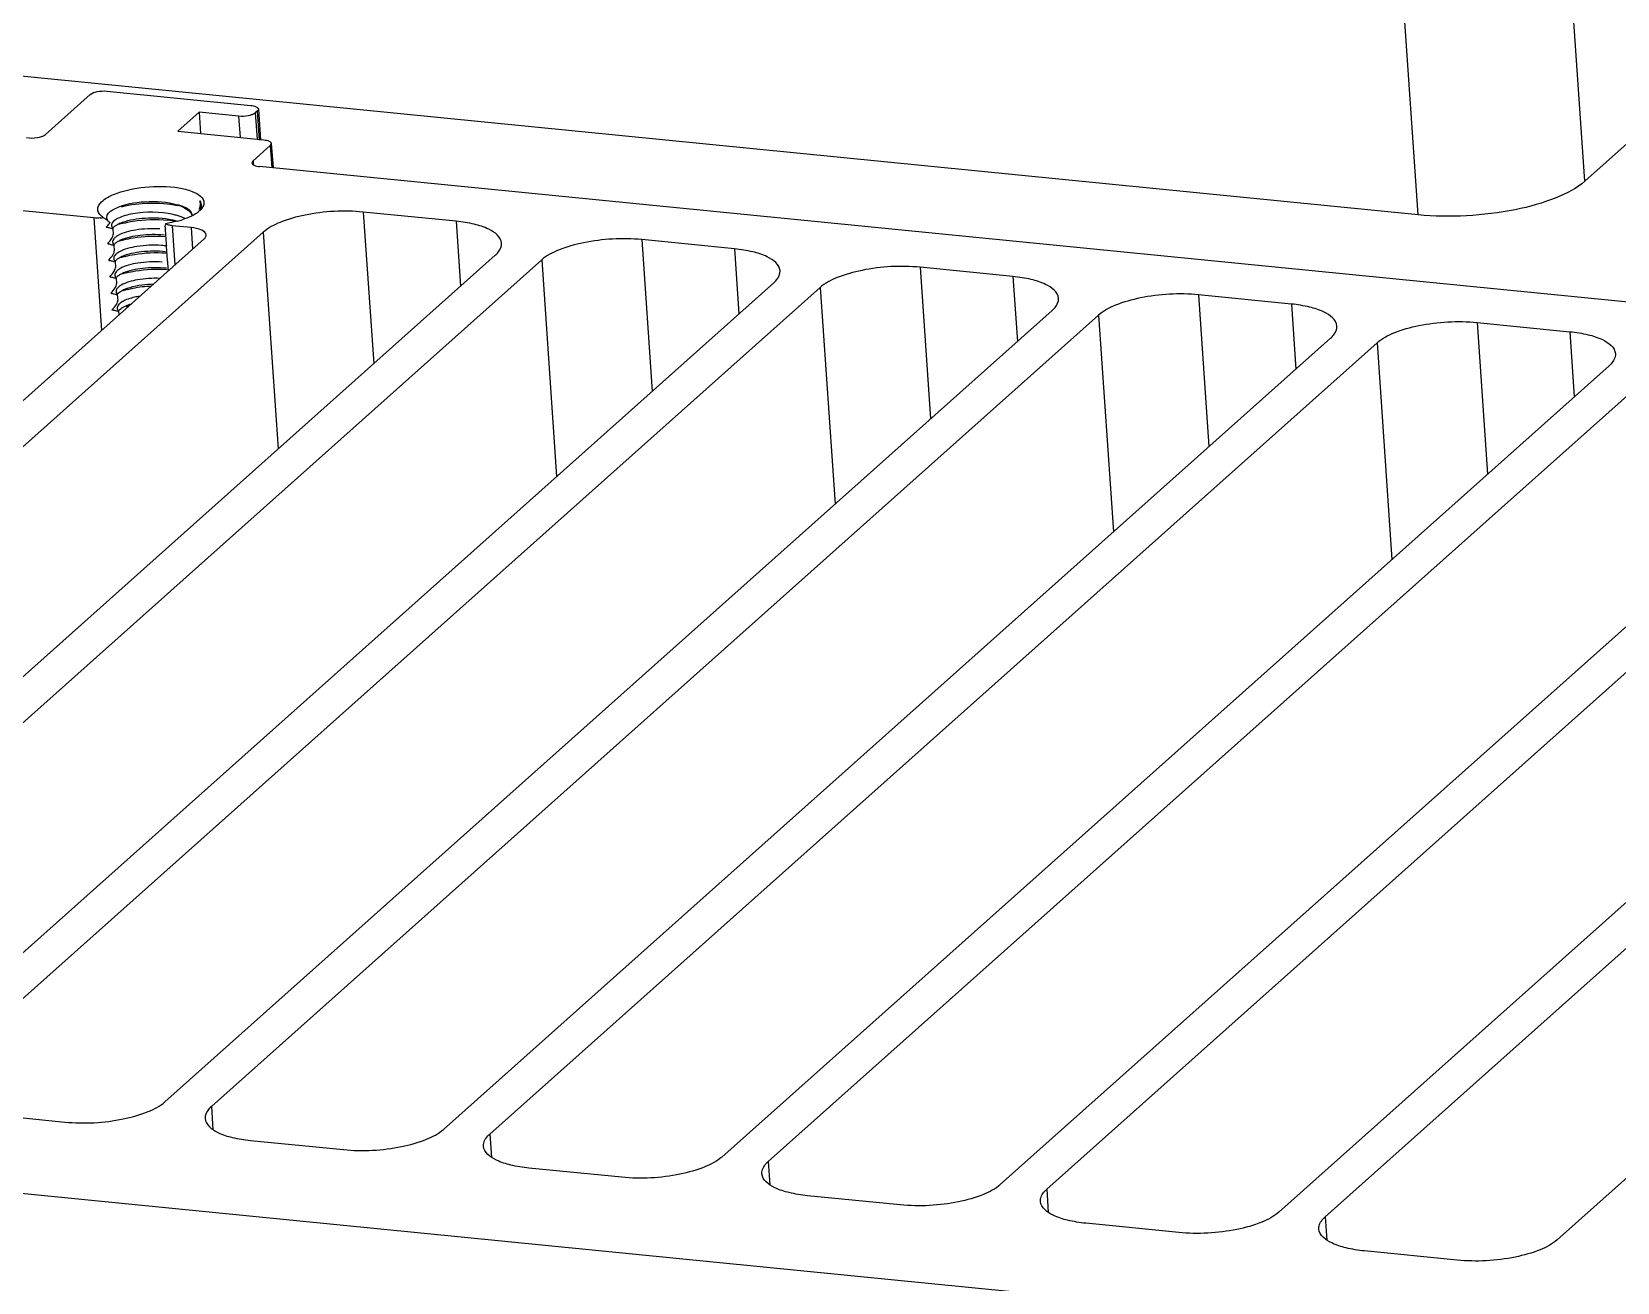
# Model space of a CAD drawing. Extents: x -425 to 6552, y -3049 to 3105.
# Drawn here: x 2.08 to 28.8, y -1695.3 to -1674.24 of the extents above; entities that cross this region are included whole.
import ezdxf

# ---------------------------------------------------------------- set-up
doc = ezdxf.new("R2010")
doc.units = 0
doc.layers.get('0').update_dxf_attribs({"linetype": 'CONTINUOUS'})

msp = doc.modelspace()

# ---------------------------------------------------------------- linework, layer by layer
at = {"color": 7, "linetype": 'CONTINUOUS'}
for p, q in [((47.046, -1660.006), (28.254, -1676.758)), ((28.254, -1676.758), (27.216, -1661.65)), ((25.445, -1677.326), (24.407, -1662.218)), ((25.445, -1677.326), (-17.558, -1673.062)), ((3.351, -1675.243), (5.775, -1675.484)), ((2.314, -1675.974), (3.071, -1675.3)), ((4.906, -1675.6), (4.547, -1675.92)), ((5.57, -1675.666), (4.906, -1675.6)), ((4.906, -1675.6), (4.93, -1675.958)), ((5.57, -1675.666), (5.595, -1676.024)), ((5.885, -1675.579), (5.851, -1675.61)), ((5.851, -1675.61), (5.882, -1676.053)), ((5.885, -1675.579), (5.919, -1676.069)), ((5.903, -1675.545), (5.939, -1676.067)), ((4.547, -1675.92), (5.993, -1676.064)), ((6.103, -1676.159), (5.813, -1676.418)), ((6.103, -1676.159), (6.129, -1676.534)), ((6.121, -1676.125), (6.15, -1676.536)), ((5.813, -1676.418), (5.818, -1676.483)), ((45.017, -1680.389), (5.923, -1676.514)), ((3.133, -1677.379), (1.642, -1677.231)), ((3.133, -1677.379), (3.263, -1679.272)), ((3.29, -1677.372), (3.275, -1677.361)), ((4.54, -1677.16), (4.542, -1677.16)), ((9.235, -1677.434), (7.671, -1677.279)), ((7.671, -1677.279), (7.846, -1679.833)), ((5.986, -1677.62), (-8.962, -1690.945)), ((3.45, -1677.555), (3.457, -1677.656)), ((4.33, -1677.523), (4.331, -1677.537)), ((4.333, -1677.577), (4.35, -1677.815)), ((4.77, -1677.541), (4.452, -1677.51)), ((4.452, -1677.51), (4.498, -1678.171)), ((4.77, -1677.541), (4.795, -1677.906)), ((5.986, -1677.62), (6.236, -1681.269)), ((9.235, -1677.434), (9.31, -1678.529)), ((-9.445, -1690.601), (4.99, -1677.733)), ((3.469, -1677.833), (3.476, -1677.934)), ((4.352, -1677.855), (4.369, -1678.093)), ((13.926, -1677.899), (12.362, -1677.744)), ((12.362, -1677.744), (12.538, -1680.299)), ((13.926, -1677.899), (14.001, -1678.994)), ((-5.053, -1691.333), (9.895, -1678.007)), ((10.677, -1678.085), (-4.271, -1691.41)), ((3.488, -1678.112), (3.495, -1678.212)), ((4.372, -1678.133), (4.381, -1678.275)), ((10.677, -1678.085), (10.928, -1681.734)), ((18.617, -1678.364), (17.053, -1678.209)), ((17.053, -1678.209), (17.229, -1680.764)), ((-0.362, -1691.798), (14.586, -1678.472)), ((3.507, -1678.39), (3.514, -1678.491)), ((18.617, -1678.364), (18.692, -1679.459)), ((15.368, -1678.55), (0.42, -1691.875)), ((3.526, -1678.668), (3.533, -1678.769)), ((15.368, -1678.55), (15.619, -1682.199)), ((23.308, -1678.829), (21.745, -1678.674)), ((21.745, -1678.674), (21.92, -1681.229)), ((3.546, -1678.946), (3.55, -1679.016)), ((4.33, -1692.263), (19.277, -1678.937)), ((20.059, -1679.015), (5.112, -1692.34)), ((20.059, -1679.015), (20.31, -1682.664)), ((23.308, -1678.829), (23.384, -1679.924)), ((26.436, -1679.14), (28, -1679.295)), ((26.436, -1679.14), (26.612, -1681.694)), ((9.021, -1692.728), (23.969, -1679.403)), ((9.803, -1692.805), (24.751, -1679.48)), ((24.751, -1679.48), (25.001, -1683.129)), ((28, -1679.295), (28.075, -1680.389)), ((28.66, -1679.868), (13.712, -1693.193)), ((14.494, -1693.27), (29.442, -1679.945)), ((33.351, -1680.333), (18.404, -1693.658)), ((19.185, -1693.736), (34.133, -1680.41)), ((38.043, -1680.798), (23.095, -1694.123)), ((23.877, -1694.201), (38.825, -1680.875)), ((42.734, -1681.263), (27.786, -1694.588)), ((-18.77, -1691.749), (34.007, -1696.982)), ((5.112, -1692.34), (5.138, -1692.731)), ((1.081, -1692.448), (2.644, -1692.603)), ((9.803, -1692.805), (9.83, -1693.196)), ((5.772, -1692.913), (7.336, -1693.068)), ((12.027, -1693.534), (10.463, -1693.379)), ((14.494, -1693.27), (14.521, -1693.661)), ((16.718, -1693.999), (15.154, -1693.844)), ((19.185, -1693.736), (19.212, -1694.126)), ((23.877, -1694.201), (23.904, -1694.591)), ((21.409, -1694.464), (19.846, -1694.309)), ((26.101, -1694.929), (24.537, -1694.774))]:
    msp.add_line(p, q, dxfattribs=at)
for centre, radius, start, end in [((4.726, -1677.145), 0.201, 2.4301, 16.2556), ((3.319, -1677.23), 0.124, 194.6675, 197.9932), ((3.187, -1676.823), 0.559, 275.3863, 280.7054), ((-3.289, -1686.23), 11.034, 53.2422, 53.3985), ((-3.214, -1686.126), 10.906, 52.8289, 53.2267), ((4.225, -1678.37), 1.077, 73.1585, 76.9574), ((4.112, -1675.84), 1.649, 284.8684, 287.9839), ((4.347, -1677.966), 0.83, 72.7103, 76.5685), ((4.415, -1677.861), 0.533, 61.5737, 63.142), ((4.61, -1676.917), 0.457, 307.5987, 308.7641), ((4.698, -1677.017), 0.324, 314.5652, 316.0454), ((3.941, -1675.756), 1.875, 251.3433, 252.0294), ((7.887, -1671.495), 7.459, 232.7783, 233.0697), ((3.106, -1677.254), 0.362, 323.4304, 325.7218), ((3.49, -1677.502), 0.0618, 173.8278, 183.9041), ((3.516, -1677.489), 0.0905, 212.8638, 218.5255), ((3.957, -1678.758), 1.332, 104.6714, 108.1079), ((3.797, -1677.986), 0.565, 113.9335, 115.8561), ((4.507, -1677.524), 0.177, 184.0004, 195.0615), ((4.19, -1679.24), 1.832, 79.6564, 84.1024), ((3.96, -1676.034), 1.875, 251.3433, 252.0294), ((3.509, -1677.78), 0.0615, 175.8352, 183.9346), ((3.536, -1677.767), 0.0916, 213.6225, 218.5091), ((3.976, -1679.037), 1.332, 104.6714, 108.1079), ((3.816, -1678.264), 0.565, 113.9444, 115.8576), ((4.155, -1679.541), 1.702, 83.2618, 86.0381), ((4.526, -1677.803), 0.176, 183.9487, 195.0444), ((3.979, -1676.313), 1.875, 251.3433, 252.0294), ((3.528, -1678.059), 0.0615, 175.816, 183.9348), ((3.555, -1678.045), 0.0916, 213.6172, 218.5092), ((3.995, -1679.315), 1.332, 104.6714, 108.1079), ((3.835, -1678.542), 0.565, 113.9409, 115.8562), ((4.545, -1678.081), 0.176, 183.9487, 195.0444), ((3.998, -1676.591), 1.875, 251.3433, 252.0294), ((3.547, -1678.337), 0.0615, 175.8435, 183.9347), ((3.574, -1678.324), 0.0916, 213.6259, 218.509), ((4.014, -1679.593), 1.332, 104.6714, 108.1079), ((3.854, -1678.82), 0.564, 113.9491, 115.8578), ((4.017, -1676.869), 1.875, 251.3433, 252.0294), ((3.566, -1678.615), 0.0615, 175.8203, 183.9349), ((3.593, -1678.602), 0.0916, 213.6187, 218.5092), ((4.033, -1679.871), 1.332, 104.6714, 108.1079), ((3.872, -1679.097), 0.562, 114.083, 115.8598), ((4.036, -1677.149), 1.874, 251.3431, 252.0328), ((3.586, -1678.893), 0.0615, 175.9205, 183.9357), ((3.612, -1678.88), 0.0916, 213.6408, 218.5087), ((4.078, -1680.242), 1.428, 104.2084, 106.4244)]:
    msp.add_arc(centre, radius, start, end, dxfattribs=at)
for points, knots in [([(3.071, -1675.3), (3.102, -1675.272), (3.201, -1675.244), (3.297, -1675.238), (3.351, -1675.243)], [0, 0, 0, 0, 0.437456, 1, 1, 1, 1]), ([(5.775, -1675.484), (5.807, -1675.487), (5.853, -1675.492), (5.902, -1675.527), (5.903, -1675.545)], [0, 0, 0, 0, 0.638829, 1, 1, 1, 1]), ([(5.782, -1675.645), (5.766, -1675.65), (5.697, -1675.668), (5.625, -1675.672), (5.57, -1675.666)], [0, 0, 0, 0, 0.235552, 1, 1, 1, 1]), ([(5.851, -1675.61), (5.847, -1675.613), (5.826, -1675.629), (5.802, -1675.639), (5.782, -1675.645)], [0, 0, 0, 0, 0.206101, 1, 1, 1, 1]), ([(1.998, -1676.026), (2.056, -1676.037), (2.165, -1676.033), (2.278, -1676.007), (2.314, -1675.974)], [0, 0, 0, 0, 0.550777, 1, 1, 1, 1]), ([(5.993, -1676.064), (6.025, -1676.067), (6.071, -1676.072), (6.12, -1676.107), (6.121, -1676.125)], [0, 0, 0, 0, 0.638829, 1, 1, 1, 1]), ([(5.795, -1676.452), (5.796, -1676.47), (5.845, -1676.505), (5.892, -1676.51), (5.923, -1676.514)], [0, 0, 0, 0, 0.361171, 1, 1, 1, 1]), ([(3.202, -1677.193), (3.216, -1677.149), (3.298, -1677.061), (3.561, -1676.928), (4, -1676.841), (4.455, -1676.842), (4.771, -1676.917), (4.894, -1676.979), (4.935, -1677.018)], [0, 0, 0, 0, 0.074225, 0.181756, 0.475206, 0.784396, 0.908781, 1, 1, 1, 1]), ([(28.254, -1676.758), (28.117, -1676.88), (27.728, -1677.078), (27.051, -1677.265), (26.264, -1677.36), (25.715, -1677.353), (25.445, -1677.326)], [0, 0, 0, 0, 0.188494, 0.438617, 0.721432, 1, 1, 1, 1]), ([(3.495, -1677.217), (3.648, -1677.143), (4.006, -1677.086), (4.365, -1677.103), (4.54, -1677.16)], [0, 0, 0, 0, 0.481005, 1, 1, 1, 1]), ([(3.6, -1677.191), (3.751, -1677.151), (4.067, -1677.114), (4.385, -1677.135), (4.541, -1677.168)], [0, 0, 0, 0, 0.49328, 1, 1, 1, 1]), ([(4.919, -1677.089), (4.935, -1677.115), (4.952, -1677.185), (4.918, -1677.246), (4.897, -1677.273)], [0, 0, 0, 0, 0.475043, 1, 1, 1, 1]), ([(4.935, -1677.018), (4.964, -1677.046), (5.012, -1677.13), (4.961, -1677.211), (4.931, -1677.241)], [0, 0, 0, 0, 0.485507, 1, 1, 1, 1]), ([(3.351, -1677.355), (3.352, -1677.348), (3.362, -1677.316), (3.385, -1677.29), (3.405, -1677.273)], [0, 0, 0, 0, 0.215027, 1, 1, 1, 1]), ([(3.405, -1677.273), (3.411, -1677.268), (3.439, -1677.247), (3.471, -1677.229), (3.495, -1677.217)], [0, 0, 0, 0, 0.223291, 1, 1, 1, 1]), ([(4.468, -1677.32), (4.247, -1677.269), (3.911, -1677.273), (3.572, -1677.356), (3.434, -1677.447), (3.429, -1677.495)], [0, 0, 0, 0, 0.621946, 0.866507, 1, 1, 1, 1]), ([(3.568, -1677.47), (3.684, -1677.418), (3.964, -1677.369), (4.243, -1677.374), (4.392, -1677.398)], [0, 0, 0, 0, 0.458392, 1, 1, 1, 1]), ([(3.619, -1677.469), (3.676, -1677.454), (3.925, -1677.404), (4.184, -1677.398), (4.378, -1677.418)], [0, 0, 0, 0, 0.231512, 1, 1, 1, 1]), ([(4.542, -1677.16), (4.574, -1677.171), (4.667, -1677.206), (4.767, -1677.275), (4.786, -1677.342)], [0, 0, 0, 0, 0.320097, 1, 1, 1, 1]), ([(4.719, -1677.232), (4.711, -1677.226), (4.671, -1677.202), (4.628, -1677.185), (4.593, -1677.174)], [0, 0, 0, 0, 0.219849, 1, 1, 1, 1]), ([(4.889, -1677.279), (4.881, -1677.285), (4.844, -1677.311), (4.805, -1677.333), (4.774, -1677.348)], [0, 0, 0, 0, 0.228877, 1, 1, 1, 1]), ([(7.671, -1677.279), (7.346, -1677.247), (6.863, -1677.274), (6.301, -1677.427), (6.068, -1677.546), (5.986, -1677.62)], [0, 0, 0, 0, 0.560734, 0.811214, 1, 1, 1, 1]), ([(3.448, -1677.559), (3.44, -1677.564), (3.407, -1677.551), (3.381, -1677.546), (3.362, -1677.54)], [0, 0, 0, 0, 0.332891, 1, 1, 1, 1]), ([(3.429, -1677.506), (3.429, -1677.509), (3.429, -1677.514), (3.431, -1677.518), (3.431, -1677.521)], [0, 0, 0, 0, 0.496969, 1, 1, 1, 1]), ([(3.431, -1677.521), (3.432, -1677.524), (3.435, -1677.53), (3.438, -1677.536), (3.44, -1677.538)], [0, 0, 0, 0, 0.488972, 1, 1, 1, 1]), ([(3.445, -1677.546), (3.446, -1677.546), (3.447, -1677.548), (3.448, -1677.55), (3.448, -1677.551)], [0, 0, 0, 0, 0.543845, 1, 1, 1, 1]), ([(3.448, -1677.551), (3.449, -1677.551), (3.45, -1677.553), (3.45, -1677.554), (3.45, -1677.555)], [0, 0, 0, 0, 0.556452, 1, 1, 1, 1]), ([(3.45, -1677.555), (3.45, -1677.556), (3.45, -1677.557), (3.449, -1677.558), (3.448, -1677.559)], [0, 0, 0, 0, 0.506916, 1, 1, 1, 1]), ([(3.457, -1677.665), (3.457, -1677.663), (3.457, -1677.66), (3.457, -1677.657), (3.457, -1677.656)], [0, 0, 0, 0, 0.517111, 1, 1, 1, 1]), ([(3.459, -1677.542), (3.472, -1677.527), (3.493, -1677.51), (3.516, -1677.496), (3.523, -1677.493)], [0, 0, 0, 0, 0.716832, 1, 1, 1, 1]), ([(4.244, -1677.564), (4.107, -1677.555), (3.865, -1677.567), (3.623, -1677.625), (3.532, -1677.678)], [0, 0, 0, 0, 0.566306, 1, 1, 1, 1]), ([(3.587, -1677.748), (3.689, -1677.703), (3.936, -1677.653), (4.184, -1677.65), (4.319, -1677.664)], [0, 0, 0, 0, 0.452722, 1, 1, 1, 1]), ([(3.638, -1677.748), (3.69, -1677.734), (3.916, -1677.687), (4.15, -1677.678), (4.327, -1677.69)], [0, 0, 0, 0, 0.230674, 1, 1, 1, 1]), ([(4.336, -1677.57), (4.335, -1677.571), (4.334, -1677.573), (4.333, -1677.576), (4.333, -1677.577)], [0, 0, 0, 0, 0.572632, 1, 1, 1, 1]), ([(4.353, -1677.484), (4.351, -1677.483), (4.347, -1677.48), (4.343, -1677.477), (4.341, -1677.476)], [0, 0, 0, 0, 0.518729, 1, 1, 1, 1]), ([(4.452, -1677.51), (4.442, -1677.509), (4.409, -1677.504), (4.374, -1677.496), (4.353, -1677.484)], [0, 0, 0, 0, 0.290787, 1, 1, 1, 1]), ([(5.026, -1677.664), (5.023, -1677.629), (4.925, -1677.559), (4.833, -1677.548), (4.77, -1677.541)], [0, 0, 0, 0, 0.361171, 1, 1, 1, 1]), ([(4.99, -1677.733), (4.996, -1677.727), (5.014, -1677.709), (5.027, -1677.683), (5.026, -1677.664)], [0, 0, 0, 0, 0.297306, 1, 1, 1, 1]), ([(10.002, -1677.803), (9.994, -1677.697), (9.801, -1677.557), (9.528, -1677.476), (9.338, -1677.444), (9.235, -1677.434)], [0, 0, 0, 0, 0.360468, 0.648903, 1, 1, 1, 1]), ([(3.467, -1677.837), (3.459, -1677.842), (3.426, -1677.83), (3.4, -1677.824), (3.381, -1677.818)], [0, 0, 0, 0, 0.332858, 1, 1, 1, 1]), ([(3.435, -1677.72), (3.437, -1677.717), (3.44, -1677.712), (3.442, -1677.707), (3.444, -1677.704)], [0, 0, 0, 0, 0.510169, 1, 1, 1, 1]), ([(3.499, -1677.7), (3.491, -1677.706), (3.468, -1677.726), (3.449, -1677.754), (3.448, -1677.776)], [0, 0, 0, 0, 0.304916, 1, 1, 1, 1]), ([(3.448, -1677.784), (3.448, -1677.787), (3.449, -1677.793), (3.45, -1677.798), (3.451, -1677.8)], [0, 0, 0, 0, 0.496411, 1, 1, 1, 1]), ([(3.451, -1677.8), (3.452, -1677.803), (3.454, -1677.809), (3.458, -1677.815), (3.46, -1677.818)], [0, 0, 0, 0, 0.488688, 1, 1, 1, 1]), ([(3.464, -1677.824), (3.465, -1677.825), (3.466, -1677.826), (3.467, -1677.828), (3.468, -1677.829)], [0, 0, 0, 0, 0.543845, 1, 1, 1, 1]), ([(3.469, -1677.833), (3.469, -1677.834), (3.469, -1677.835), (3.468, -1677.836), (3.467, -1677.837)], [0, 0, 0, 0, 0.506964, 1, 1, 1, 1]), ([(3.468, -1677.829), (3.468, -1677.83), (3.469, -1677.831), (3.469, -1677.833), (3.469, -1677.833)], [0, 0, 0, 0, 0.556452, 1, 1, 1, 1]), ([(3.476, -1677.943), (3.476, -1677.941), (3.476, -1677.938), (3.476, -1677.935), (3.476, -1677.934)], [0, 0, 0, 0, 0.517111, 1, 1, 1, 1]), ([(3.478, -1677.82), (3.491, -1677.805), (3.512, -1677.788), (3.535, -1677.774), (3.542, -1677.771)], [0, 0, 0, 0, 0.716836, 1, 1, 1, 1]), ([(4.272, -1677.843), (4.134, -1677.833), (3.889, -1677.844), (3.643, -1677.902), (3.551, -1677.956)], [0, 0, 0, 0, 0.566106, 1, 1, 1, 1]), ([(3.606, -1678.026), (3.708, -1677.981), (3.955, -1677.932), (4.204, -1677.929), (4.339, -1677.943)], [0, 0, 0, 0, 0.452835, 1, 1, 1, 1]), ([(9.895, -1678.007), (9.912, -1677.992), (9.967, -1677.937), (10.005, -1677.858), (10.002, -1677.803)], [0, 0, 0, 0, 0.298935, 1, 1, 1, 1]), ([(12.362, -1677.744), (12.037, -1677.712), (11.555, -1677.739), (10.993, -1677.893), (10.759, -1678.012), (10.677, -1678.085)], [0, 0, 0, 0, 0.560734, 0.811214, 1, 1, 1, 1]), ([(14.693, -1678.268), (14.686, -1678.162), (14.492, -1678.022), (14.22, -1677.941), (14.029, -1677.909), (13.926, -1677.899)], [0, 0, 0, 0, 0.360468, 0.648903, 1, 1, 1, 1]), ([(3.486, -1678.115), (3.478, -1678.12), (3.445, -1678.108), (3.419, -1678.102), (3.4, -1678.096)], [0, 0, 0, 0, 0.33289, 1, 1, 1, 1]), ([(3.454, -1677.998), (3.456, -1677.996), (3.459, -1677.99), (3.461, -1677.985), (3.463, -1677.982)], [0, 0, 0, 0, 0.510169, 1, 1, 1, 1]), ([(3.518, -1677.978), (3.511, -1677.984), (3.487, -1678.004), (3.468, -1678.033), (3.467, -1678.054)], [0, 0, 0, 0, 0.304995, 1, 1, 1, 1]), ([(3.467, -1678.063), (3.467, -1678.065), (3.468, -1678.071), (3.469, -1678.076), (3.47, -1678.079)], [0, 0, 0, 0, 0.496415, 1, 1, 1, 1]), ([(3.47, -1678.079), (3.471, -1678.082), (3.474, -1678.088), (3.477, -1678.093), (3.479, -1678.096)], [0, 0, 0, 0, 0.48869, 1, 1, 1, 1]), ([(3.483, -1678.102), (3.484, -1678.103), (3.485, -1678.105), (3.486, -1678.107), (3.487, -1678.107)], [0, 0, 0, 0, 0.543845, 1, 1, 1, 1]), ([(3.488, -1678.112), (3.488, -1678.112), (3.488, -1678.114), (3.487, -1678.115), (3.486, -1678.115)], [0, 0, 0, 0, 0.506917, 1, 1, 1, 1]), ([(3.487, -1678.107), (3.487, -1678.108), (3.488, -1678.109), (3.488, -1678.111), (3.488, -1678.112)], [0, 0, 0, 0, 0.556452, 1, 1, 1, 1]), ([(3.495, -1678.221), (3.495, -1678.22), (3.495, -1678.217), (3.495, -1678.214), (3.495, -1678.212)], [0, 0, 0, 0, 0.517111, 1, 1, 1, 1]), ([(3.497, -1678.098), (3.51, -1678.084), (3.531, -1678.067), (3.554, -1678.053), (3.561, -1678.049)], [0, 0, 0, 0, 0.716838, 1, 1, 1, 1]), ([(4.282, -1678.121), (4.145, -1678.112), (3.903, -1678.124), (3.661, -1678.181), (3.57, -1678.234)], [0, 0, 0, 0, 0.566306, 1, 1, 1, 1]), ([(3.625, -1678.305), (3.727, -1678.259), (3.974, -1678.21), (4.222, -1678.207), (4.357, -1678.221)], [0, 0, 0, 0, 0.452707, 1, 1, 1, 1]), ([(3.657, -1678.026), (3.709, -1678.012), (3.935, -1677.966), (4.169, -1677.956), (4.346, -1677.968)], [0, 0, 0, 0, 0.230674, 1, 1, 1, 1]), ([(17.053, -1678.209), (16.728, -1678.177), (16.246, -1678.204), (15.684, -1678.358), (15.45, -1678.477), (15.368, -1678.55)], [0, 0, 0, 0, 0.560734, 0.811214, 1, 1, 1, 1]), ([(3.505, -1678.393), (3.497, -1678.398), (3.465, -1678.386), (3.438, -1678.381), (3.419, -1678.375)], [0, 0, 0, 0, 0.33285, 1, 1, 1, 1]), ([(3.473, -1678.277), (3.475, -1678.274), (3.478, -1678.269), (3.481, -1678.263), (3.482, -1678.261)], [0, 0, 0, 0, 0.510169, 1, 1, 1, 1]), ([(3.537, -1678.257), (3.53, -1678.263), (3.506, -1678.282), (3.488, -1678.311), (3.486, -1678.332)], [0, 0, 0, 0, 0.304922, 1, 1, 1, 1]), ([(3.486, -1678.341), (3.486, -1678.344), (3.487, -1678.349), (3.488, -1678.354), (3.489, -1678.357)], [0, 0, 0, 0, 0.496409, 1, 1, 1, 1]), ([(3.489, -1678.357), (3.49, -1678.36), (3.493, -1678.366), (3.496, -1678.371), (3.498, -1678.374)], [0, 0, 0, 0, 0.488687, 1, 1, 1, 1]), ([(3.502, -1678.381), (3.503, -1678.381), (3.504, -1678.383), (3.505, -1678.385), (3.506, -1678.386)], [0, 0, 0, 0, 0.543845, 1, 1, 1, 1]), ([(3.507, -1678.39), (3.507, -1678.391), (3.507, -1678.392), (3.506, -1678.393), (3.505, -1678.393)], [0, 0, 0, 0, 0.506976, 1, 1, 1, 1]), ([(3.506, -1678.386), (3.506, -1678.386), (3.507, -1678.388), (3.507, -1678.389), (3.507, -1678.39)], [0, 0, 0, 0, 0.556452, 1, 1, 1, 1]), ([(3.516, -1678.377), (3.529, -1678.362), (3.551, -1678.345), (3.574, -1678.331), (3.58, -1678.327)], [0, 0, 0, 0, 0.716837, 1, 1, 1, 1]), ([(4.245, -1678.396), (4.118, -1678.392), (3.895, -1678.407), (3.673, -1678.464), (3.59, -1678.513)], [0, 0, 0, 0, 0.568011, 1, 1, 1, 1]), ([(3.676, -1678.304), (3.728, -1678.291), (3.954, -1678.244), (4.188, -1678.234), (4.365, -1678.247)], [0, 0, 0, 0, 0.230674, 1, 1, 1, 1]), ([(14.586, -1678.472), (14.604, -1678.457), (14.658, -1678.402), (14.697, -1678.323), (14.693, -1678.268)], [0, 0, 0, 0, 0.298935, 1, 1, 1, 1]), ([(19.384, -1678.733), (19.377, -1678.627), (19.183, -1678.487), (18.911, -1678.406), (18.721, -1678.375), (18.617, -1678.364)], [0, 0, 0, 0, 0.360468, 0.648903, 1, 1, 1, 1]), ([(3.525, -1678.672), (3.516, -1678.677), (3.484, -1678.665), (3.457, -1678.659), (3.439, -1678.653)], [0, 0, 0, 0, 0.332829, 1, 1, 1, 1]), ([(3.492, -1678.555), (3.494, -1678.552), (3.497, -1678.547), (3.5, -1678.542), (3.501, -1678.539)], [0, 0, 0, 0, 0.510169, 1, 1, 1, 1]), ([(3.556, -1678.535), (3.549, -1678.541), (3.526, -1678.561), (3.507, -1678.589), (3.505, -1678.611)], [0, 0, 0, 0, 0.30499, 1, 1, 1, 1]), ([(3.505, -1678.619), (3.505, -1678.622), (3.506, -1678.627), (3.507, -1678.633), (3.508, -1678.635)], [0, 0, 0, 0, 0.496414, 1, 1, 1, 1]), ([(3.508, -1678.635), (3.509, -1678.638), (3.512, -1678.644), (3.515, -1678.65), (3.517, -1678.653)], [0, 0, 0, 0, 0.48869, 1, 1, 1, 1]), ([(3.514, -1678.5), (3.514, -1678.498), (3.514, -1678.495), (3.514, -1678.492), (3.514, -1678.491)], [0, 0, 0, 0, 0.517111, 1, 1, 1, 1]), ([(3.521, -1678.659), (3.522, -1678.66), (3.523, -1678.661), (3.525, -1678.663), (3.525, -1678.664)], [0, 0, 0, 0, 0.543845, 1, 1, 1, 1]), ([(3.525, -1678.664), (3.525, -1678.665), (3.526, -1678.666), (3.526, -1678.667), (3.526, -1678.668)], [0, 0, 0, 0, 0.556452, 1, 1, 1, 1]), ([(3.526, -1678.668), (3.526, -1678.669), (3.526, -1678.67), (3.525, -1678.671), (3.525, -1678.672)], [0, 0, 0, 0, 0.507006, 1, 1, 1, 1]), ([(3.909, -1678.697), (3.878, -1678.702), (3.776, -1678.722), (3.673, -1678.753), (3.609, -1678.791)], [0, 0, 0, 0, 0.293046, 1, 1, 1, 1]), ([(3.643, -1678.584), (3.675, -1678.569), (3.835, -1678.513), (4.006, -1678.494), (4.14, -1678.49)], [0, 0, 0, 0, 0.206651, 1, 1, 1, 1]), ([(3.696, -1678.582), (3.726, -1678.574), (3.86, -1678.544), (3.998, -1678.528), (4.103, -1678.523)], [0, 0, 0, 0, 0.231924, 1, 1, 1, 1]), ([(19.277, -1678.937), (19.295, -1678.922), (19.35, -1678.867), (19.388, -1678.788), (19.384, -1678.733)], [0, 0, 0, 0, 0.298935, 1, 1, 1, 1]), ([(21.745, -1678.674), (21.419, -1678.642), (20.937, -1678.669), (20.375, -1678.823), (20.142, -1678.942), (20.059, -1679.015)], [0, 0, 0, 0, 0.560734, 0.811214, 1, 1, 1, 1]), ([(3.544, -1678.95), (3.535, -1678.955), (3.503, -1678.943), (3.476, -1678.937), (3.458, -1678.931)], [0, 0, 0, 0, 0.333596, 1, 1, 1, 1]), ([(3.511, -1678.834), (3.513, -1678.831), (3.516, -1678.826), (3.519, -1678.821), (3.52, -1678.818)], [0, 0, 0, 0, 0.510082, 1, 1, 1, 1]), ([(3.575, -1678.814), (3.567, -1678.82), (3.544, -1678.839), (3.526, -1678.868), (3.524, -1678.889)], [0, 0, 0, 0, 0.304567, 1, 1, 1, 1]), ([(3.524, -1678.898), (3.524, -1678.9), (3.525, -1678.906), (3.527, -1678.911), (3.527, -1678.914)], [0, 0, 0, 0, 0.496396, 1, 1, 1, 1]), ([(3.527, -1678.914), (3.528, -1678.917), (3.531, -1678.923), (3.534, -1678.928), (3.536, -1678.931)], [0, 0, 0, 0, 0.488681, 1, 1, 1, 1]), ([(3.533, -1678.778), (3.533, -1678.777), (3.533, -1678.774), (3.533, -1678.77), (3.533, -1678.769)], [0, 0, 0, 0, 0.517693, 1, 1, 1, 1]), ([(3.541, -1678.937), (3.541, -1678.938), (3.543, -1678.94), (3.544, -1678.941), (3.544, -1678.942)], [0, 0, 0, 0, 0.543256, 1, 1, 1, 1]), ([(3.544, -1678.942), (3.544, -1678.943), (3.545, -1678.944), (3.545, -1678.946), (3.546, -1678.946)], [0, 0, 0, 0, 0.557066, 1, 1, 1, 1]), ([(3.546, -1678.946), (3.546, -1678.947), (3.545, -1678.949), (3.544, -1678.95), (3.544, -1678.95)], [0, 0, 0, 0, 0.50583, 1, 1, 1, 1]), ([(3.646, -1678.869), (3.655, -1678.865), (3.693, -1678.848), (3.732, -1678.834), (3.763, -1678.825)], [0, 0, 0, 0, 0.227823, 1, 1, 1, 1]), ([(24.075, -1679.198), (24.068, -1679.092), (23.874, -1678.952), (23.602, -1678.871), (23.412, -1678.84), (23.308, -1678.829)], [0, 0, 0, 0, 0.360468, 0.648903, 1, 1, 1, 1]), ([(23.969, -1679.403), (23.986, -1679.387), (24.041, -1679.333), (24.079, -1679.253), (24.075, -1679.198)], [0, 0, 0, 0, 0.298935, 1, 1, 1, 1]), ([(24.751, -1679.48), (24.833, -1679.407), (25.066, -1679.288), (25.628, -1679.134), (26.111, -1679.107), (26.436, -1679.14)], [0, 0, 0, 0, 0.188786, 0.439266, 1, 1, 1, 1]), ([(28, -1679.295), (28.103, -1679.305), (28.294, -1679.336), (28.566, -1679.417), (28.759, -1679.557), (28.767, -1679.664)], [0, 0, 0, 0, 0.351097, 0.639532, 1, 1, 1, 1]), ([(28.767, -1679.664), (28.768, -1679.681), (28.761, -1679.76), (28.706, -1679.827), (28.66, -1679.868)], [0, 0, 0, 0, 0.217324, 1, 1, 1, 1]), ([(2.644, -1692.603), (2.97, -1692.636), (3.452, -1692.609), (4.014, -1692.455), (4.247, -1692.336), (4.33, -1692.263)], [0, 0, 0, 0, 0.560734, 0.811214, 1, 1, 1, 1]), ([(5.112, -1692.34), (5.094, -1692.356), (5.039, -1692.41), (5.001, -1692.49), (5.005, -1692.544)], [0, 0, 0, 0, 0.298935, 1, 1, 1, 1]), ([(5.005, -1692.544), (5.012, -1692.651), (5.206, -1692.791), (5.478, -1692.872), (5.668, -1692.903), (5.772, -1692.913)], [0, 0, 0, 0, 0.360468, 0.648903, 1, 1, 1, 1]), ([(7.336, -1693.068), (7.661, -1693.101), (8.143, -1693.074), (8.705, -1692.92), (8.939, -1692.801), (9.021, -1692.728)], [0, 0, 0, 0, 0.560734, 0.811214, 1, 1, 1, 1]), ([(9.696, -1693.01), (9.695, -1692.993), (9.702, -1692.913), (9.757, -1692.846), (9.803, -1692.805)], [0, 0, 0, 0, 0.217324, 1, 1, 1, 1]), ([(10.463, -1693.379), (10.36, -1693.368), (10.169, -1693.337), (9.897, -1693.256), (9.703, -1693.116), (9.696, -1693.01)], [0, 0, 0, 0, 0.351097, 0.639532, 1, 1, 1, 1]), ([(13.712, -1693.193), (13.63, -1693.266), (13.396, -1693.385), (12.834, -1693.539), (12.352, -1693.566), (12.027, -1693.534)], [0, 0, 0, 0, 0.188786, 0.439266, 1, 1, 1, 1]), ([(14.387, -1693.475), (14.386, -1693.458), (14.393, -1693.378), (14.448, -1693.311), (14.494, -1693.27)], [0, 0, 0, 0, 0.217324, 1, 1, 1, 1]), ([(15.154, -1693.844), (15.051, -1693.833), (14.861, -1693.802), (14.588, -1693.721), (14.395, -1693.581), (14.387, -1693.475)], [0, 0, 0, 0, 0.351097, 0.639532, 1, 1, 1, 1]), ([(18.404, -1693.658), (18.321, -1693.731), (18.088, -1693.85), (17.526, -1694.004), (17.044, -1694.031), (16.718, -1693.999)], [0, 0, 0, 0, 0.188786, 0.439266, 1, 1, 1, 1]), ([(19.079, -1693.94), (19.078, -1693.923), (19.085, -1693.843), (19.14, -1693.776), (19.185, -1693.736)], [0, 0, 0, 0, 0.217324, 1, 1, 1, 1]), ([(19.846, -1694.309), (19.742, -1694.298), (19.552, -1694.267), (19.28, -1694.186), (19.086, -1694.046), (19.079, -1693.94)], [0, 0, 0, 0, 0.351097, 0.639532, 1, 1, 1, 1]), ([(23.095, -1694.123), (23.013, -1694.196), (22.779, -1694.315), (22.217, -1694.469), (21.735, -1694.496), (21.409, -1694.464)], [0, 0, 0, 0, 0.188786, 0.439266, 1, 1, 1, 1]), ([(23.77, -1694.405), (23.769, -1694.388), (23.776, -1694.308), (23.831, -1694.242), (23.877, -1694.201)], [0, 0, 0, 0, 0.217324, 1, 1, 1, 1]), ([(24.537, -1694.774), (24.434, -1694.764), (24.243, -1694.732), (23.971, -1694.651), (23.777, -1694.511), (23.77, -1694.405)], [0, 0, 0, 0, 0.351097, 0.639532, 1, 1, 1, 1]), ([(27.786, -1694.588), (27.704, -1694.662), (27.47, -1694.78), (26.908, -1694.934), (26.426, -1694.961), (26.101, -1694.929)], [0, 0, 0, 0, 0.188786, 0.439266, 1, 1, 1, 1])]:
    msp.add_open_spline(points, degree=3, knots=knots, dxfattribs=at)
for points in [[(5.903, -1675.545), (5.904, -1675.558), (5.895, -1675.571), (5.885, -1675.579)], [(6.121, -1676.125), (6.122, -1676.138), (6.113, -1676.151), (6.103, -1676.159)], [(5.813, -1676.418), (5.804, -1676.427), (5.795, -1676.439), (5.795, -1676.452)], [(4.908, -1677.231), (4.921, -1677.202), (4.928, -1677.168), (4.926, -1677.136)], [(3.239, -1677.379), (3.204, -1677.382), (3.168, -1677.383), (3.133, -1677.379)], [(3.2, -1677.262), (3.194, -1677.239), (3.195, -1677.214), (3.202, -1677.193)], [(3.249, -1677.339), (3.228, -1677.319), (3.21, -1677.295), (3.202, -1677.268)], [(3.275, -1677.361), (3.266, -1677.354), (3.257, -1677.346), (3.249, -1677.339)], [(3.36, -1677.409), (3.351, -1677.393), (3.348, -1677.373), (3.351, -1677.355)], [(4.392, -1677.398), (4.44, -1677.406), (4.488, -1677.417), (4.535, -1677.431)], [(4.6, -1677.36), (4.58, -1677.352), (4.559, -1677.345), (4.537, -1677.339)], [(4.656, -1677.385), (4.638, -1677.376), (4.619, -1677.368), (4.6, -1677.36)], [(4.774, -1677.348), (4.725, -1677.372), (4.673, -1677.392), (4.621, -1677.409)], [(4.769, -1677.279), (4.756, -1677.26), (4.738, -1677.245), (4.719, -1677.232)], [(4.788, -1677.33), (4.786, -1677.312), (4.779, -1677.294), (4.769, -1677.279)], [(4.926, -1677.247), (4.916, -1677.256), (4.907, -1677.265), (4.896, -1677.273)], [(3.341, -1677.533), (3.361, -1677.513), (3.38, -1677.492), (3.397, -1677.47)], [(3.444, -1677.704), (3.45, -1677.692), (3.455, -1677.678), (3.457, -1677.665)], [(3.532, -1677.678), (3.521, -1677.685), (3.509, -1677.692), (3.499, -1677.7)], [(3.523, -1677.493), (3.532, -1677.487), (3.541, -1677.482), (3.551, -1677.478)], [(4.341, -1677.476), (4.334, -1677.49), (4.328, -1677.507), (4.33, -1677.523)], [(4.535, -1677.435), (4.471, -1677.452), (4.406, -1677.465), (4.341, -1677.476)], [(3.36, -1677.811), (3.388, -1677.784), (3.415, -1677.754), (3.435, -1677.72)], [(3.463, -1677.982), (3.469, -1677.97), (3.474, -1677.957), (3.476, -1677.943)], [(3.542, -1677.771), (3.551, -1677.765), (3.56, -1677.761), (3.57, -1677.756)], [(3.379, -1678.089), (3.408, -1678.062), (3.434, -1678.032), (3.454, -1677.998)], [(3.551, -1677.956), (3.54, -1677.963), (3.529, -1677.97), (3.518, -1677.978)], [(3.561, -1678.049), (3.57, -1678.044), (3.579, -1678.039), (3.589, -1678.034)], [(3.398, -1678.368), (3.427, -1678.341), (3.453, -1678.31), (3.473, -1678.277)], [(3.482, -1678.261), (3.488, -1678.248), (3.493, -1678.235), (3.495, -1678.221)], [(3.57, -1678.234), (3.559, -1678.241), (3.548, -1678.249), (3.537, -1678.257)], [(3.58, -1678.327), (3.589, -1678.322), (3.599, -1678.317), (3.608, -1678.313)], [(3.417, -1678.646), (3.446, -1678.619), (3.472, -1678.589), (3.492, -1678.555)], [(3.501, -1678.539), (3.507, -1678.527), (3.513, -1678.513), (3.514, -1678.5)], [(3.535, -1678.655), (3.553, -1678.635), (3.575, -1678.62), (3.598, -1678.606)], [(3.59, -1678.513), (3.578, -1678.52), (3.567, -1678.527), (3.556, -1678.535)], [(3.598, -1678.606), (3.608, -1678.601), (3.617, -1678.596), (3.627, -1678.591)], [(3.436, -1678.924), (3.465, -1678.897), (3.491, -1678.867), (3.511, -1678.834)], [(3.52, -1678.818), (3.526, -1678.805), (3.532, -1678.792), (3.533, -1678.778)], [(3.55, -1678.939), (3.564, -1678.921), (3.584, -1678.905), (3.604, -1678.893)], [(3.609, -1678.791), (3.597, -1678.798), (3.586, -1678.805), (3.575, -1678.814)], [(3.604, -1678.893), (3.618, -1678.884), (3.632, -1678.876), (3.646, -1678.869)]]:
    msp.add_open_spline(points, degree=3, dxfattribs=at)

doc.saveas('drawing.dxf')
